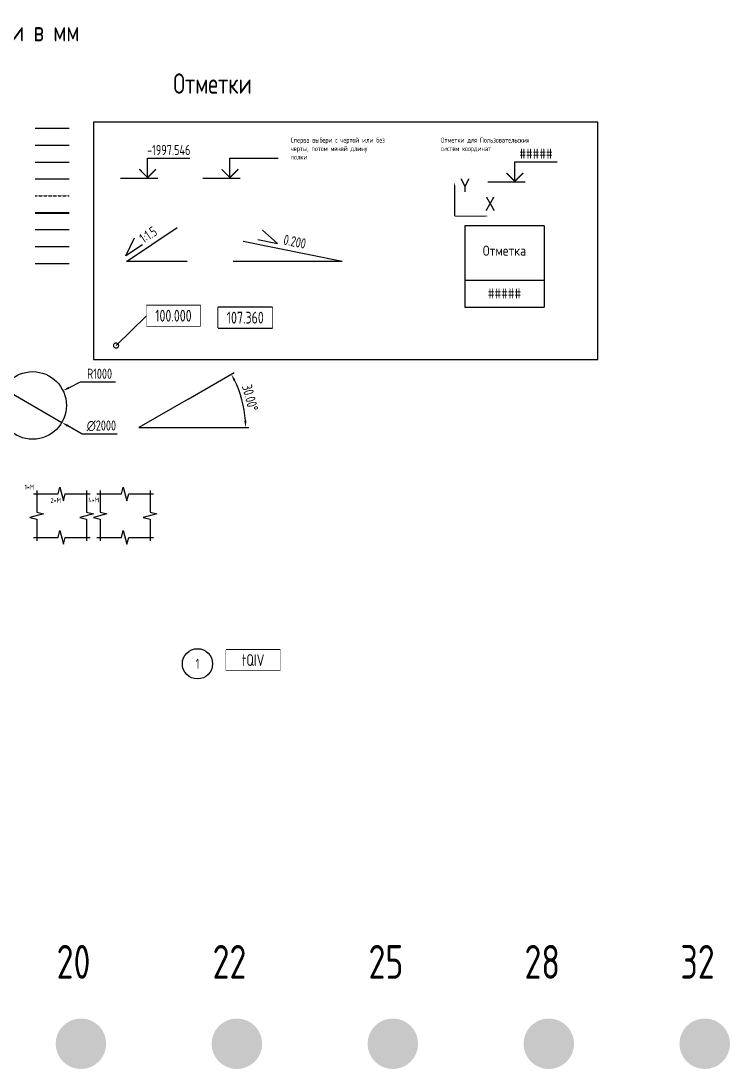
# Model space of a CAD drawing. Header units: millimetres. Extents: x -5073 to 1008956, y -2035460 to 62336.
# Drawn here: x 38206 to 59171, y -2023888 to -1992883 of the extents above; entities that cross this region are included whole.
import ezdxf
from ezdxf import colors
from ezdxf.entities.mleader import LeaderData, LeaderLine
from ezdxf.enums import TextEntityAlignment as Align
from ezdxf.math import Vec2, Vec3

# ---------------------------------------------------------------- set-up
doc = ezdxf.new("R2018")
doc.units = ezdxf.units.MM
doc.set_wipeout_variables(frame=1)
doc.linetypes.add('CENTER2', pattern=[28.575, 19.05, -3.175, 3.175, -3.175])
doc.linetypes.add('HIDDEN2', pattern=[4.7625, 3.175, -1.5875])
for name, color, linetype in [('ARM', 11, 'Continuous'), ('ARM_18A-III', 112, 'Continuous'), ('ARM_20A-III', 92, 'Continuous'), ('ARM_22A-III', 72, 'Continuous'), ('ARM_25A-III', 52, 'Continuous'), ('ARM_28A-III', 32, 'Continuous'), ('ARM_32A-III', 12, 'Continuous'), ('Concrete', 254, 'Continuous'), ('GRND', 46, 'Continuous'), ('Hatch', 8, 'Continuous'), ('Hidden', 6, 'HIDDEN2'), ('Osi', 3, 'CENTER2'), ('Size', 142, 'Continuous'), ('T_Border', 9, 'Continuous'), ('T_Thin', 151, 'Continuous'), ('Text', 7, 'Continuous'), ('Text_B', 11, 'Continuous'), ('Thin', 151, 'Continuous')]:
    doc.layers.add(name, color=color, linetype=linetype)
doc.layers.add('Contur', color=40, linetype='Continuous', lineweight=40)
doc.layers.add('Notes', color=1, linetype='Continuous', plot=False)
doc.styles.add('RS', font='romans.shx', dxfattribs={"width": 0.8})
doc.styles.add('RS0.7', font='romans.shx', dxfattribs={"width": 0.7})
doc.styles.get("Standard").update_dxf_attribs({"font": 'arial.ttf'})
doc.styles.add('TITLE', font='arial.ttf', dxfattribs={"width": 0.8})
doc.linetypes.add('GroundL', pattern='A,1.5,[150,ltypeshp.shx,S=1,R=135,X=0,Y=0],1,[150,ltypeshp.shx,S=1,R=135,X=0,Y=0],1,[150,ltypeshp.shx,S=1,R=135,X=0,Y=0],1.5', length=5)
doc.linetypes.add('GroundR', pattern='A,1.5,[150,ltypeshp.shx,S=1,R=-45,X=0,Y=0],1,[150,ltypeshp.shx,S=1,R=-45,X=0,Y=0],1,[150,ltypeshp.shx,S=1,R=-45,X=0,Y=0],1.5', length=5)
doc.dimstyles.new('LIN100$2', dxfattribs={"dimscale": 100, "dimtxt": 3, "dimasz": 2, "dimexe": 1, "dimexo": 0, "dimgap": 1, "dimtad": 1, "dimdec": 1, "dimrnd": 1, "dimzin": 9, "dimdsep": 46, "dimtxsty": 'RS0.7', "dimblk2": 'OBLIQUE', "dimcen": 2, "dimdle": 1, "dimclrd": 256, "dimclre": 256, "dimclrt": 7, "dimazin": 0, "dimtfac": 2.5, "dimtdec": 1, "dimtmove": 0, "dimatfit": 3, "dimfxl": 1, "dimtolj": 1, "dimtzin": 12, "dimlwd": -1, "dimlwe": -1, "dimarcsym": 0})
doc.dimstyles.new('LIN100$3', dxfattribs={"dimscale": 100, "dimtxt": 3, "dimasz": 2, "dimexe": 1, "dimexo": 0, "dimgap": 1, "dimtad": 1, "dimtih": 1, "dimtoh": 1, "dimdec": 1, "dimrnd": 1, "dimzin": 9, "dimdsep": 46, "dimtxsty": 'RS0.7', "dimblk2": 'OBLIQUE', "dimcen": 2, "dimdle": 1, "dimclrd": 256, "dimclre": 256, "dimclrt": 7, "dimazin": 2, "dimtfac": 2.5, "dimtdec": 1, "dimtmove": 0, "dimatfit": 3, "dimfxl": 1, "dimtolj": 1, "dimtzin": 12, "dimlwd": -1, "dimlwe": -1, "dimarcsym": 0})
doc.dimstyles.new('LIN100$4', dxfattribs={"dimscale": 100, "dimtxt": 3, "dimasz": 2, "dimexe": 1, "dimexo": 0, "dimgap": 1, "dimtad": 3, "dimtih": 1, "dimtoh": 1, "dimdec": 1, "dimrnd": 1, "dimzin": 9, "dimdsep": 46, "dimtxsty": 'RS0.7', "dimblk1": 'OBLIQUE', "dimsah": 1, "dimcen": 0, "dimdle": 1, "dimclrd": 256, "dimclre": 256, "dimclrt": 7, "dimazin": 2, "dimtfac": 2.5, "dimtdec": 1, "dimtofl": 0, "dimtmove": 0, "dimatfit": 3, "dimfxl": 1, "dimtolj": 1, "dimtzin": 12, "dimlwd": -1, "dimlwe": -1, "dimarcsym": 0})

# ---------------------------------------------------------------- blocks, each defined once
blk = doc.blocks.new('_отметка_в_плане')
at = {"color": 0, "transparency": 16777216}
blk.add_lwpolyline([(-8, -3), (8, -3), (8, 3), (-8, 3)], close=True, dxfattribs=at)
blk.add_wipeout([(-8, 3), (8, 3), (8, -3), (-8, -3)], dxfattribs=at)
at = {"layer": 'Text', "transparency": 16777216, "style": 'RS0.7', "width": 0.7}
blk.add_attdef('ОТМ_ПЛАН', text='', height=3.5, dxfattribs=at).set_placement((0, 0), align=Align.MIDDLE_CENTER)
blk = doc.blocks.new('_DotSmall')
at = {"color": 0, "const_width": 0.5}
blk.add_lwpolyline([(-0.0625, 0, 1), (0.0625, 0, 1)], format="xyb", close=True, dxfattribs=at)
blk = doc.blocks.new('*D46')
at = {"layer": 'Defpoints', "color": 0, "transparency": 16777216}
for p in [(37685, -2003756), (39415, -2004759)]:
    blk.add_point(p, dxfattribs=at)
at = {"layer": 'Size', "transparency": 16777216}
for p, q in [((37512, -2003655), (37339, -2003555)), ((37685, -2003756), (39415, -2004759)), ((40020, -2005111), (39588, -2004860)), ((41050, -2005111), (40020, -2005111))]:
    blk.add_line(p, q, dxfattribs=at)
for points in [[(37528, -2003626), (37495, -2003684), (37685, -2003756)], [(39604, -2004831), (39571, -2004889), (39415, -2004759)]]:
    blk.add_solid(points, dxfattribs=at)
at = {"layer": 'Size', "color": 7, "transparency": 16777216, "insert": (40585, -2004861), "char_height": 300, "attachment_point": 5, "style": 'RS0.7'}
blk.add_mtext('\\A1;∅2000', dxfattribs=at)
blk = doc.blocks.new('_Oblique')
at = {"color": 0, "lineweight": -2}
blk.add_line((-0.5, -0.5), (0.5, 0.5), dxfattribs=at)
blk = doc.blocks.new('*D44')
at = {"layer": 'Defpoints', "color": 0, "transparency": 16777216}
for p in [(39449, -2003819), (38550, -2004258)]:
    blk.add_point(p, dxfattribs=at)
at = {"layer": 'Size', "transparency": 16777216}
for p, q in [((39960, -2003570), (39628, -2003732)), ((41000, -2003570), (39960, -2003570))]:
    blk.add_line(p, q, dxfattribs=at)
blk.add_solid([(39614, -2003702), (39643, -2003762), (39449, -2003819)], dxfattribs=at)
at = {"layer": 'Size', "color": 7, "transparency": 16777216, "insert": (40530, -2003320), "char_height": 300, "attachment_point": 5, "style": 'RS0.7'}
blk.add_mtext('\\A1;R1000', dxfattribs=at)
blk = doc.blocks.new('*D47')
at = {"layer": 'Defpoints', "color": 0, "transparency": 16777216}
for p in [(43150, -2004070), (44800, -2004364), (41691, -2004912), (41691, -2004912), (43336, -2004912)]:
    blk.add_point(p, dxfattribs=at)
at = {"layer": 'Size', "transparency": 16777216}
for p, q in [((43150, -2004070), (44511, -2003284)), ((43336, -2004912), (44948, -2004912))]:
    blk.add_line(p, q, dxfattribs=at)
blk.add_arc((41691, -2004912), 3157, 3.6306, 26.3694, dxfattribs=at)
for points in [[(44490, -2003526), (44548, -2003495), (44425, -2003334)], [(44875, -2004711), (44808, -2004714), (44848, -2004912)]]:
    blk.add_solid(points, dxfattribs=at)
at = {"layer": 'Size', "color": 7, "transparency": 16777216, "insert": (44981, -2004031), "char_height": 300, "attachment_point": 5, "rotation": 285, "style": 'RS0.7'}
blk.add_mtext('\\A1;30.00°', dxfattribs=at)
blk = doc.blocks.new('*U48')
at = {"layer": 'Text'}
blk.add_lwpolyline([(-5.57, 1.46), (-11.52, 1.46), (-6.36, 4.43)], dxfattribs=at)
at = {"layer": 'Text', "style": 'RS0.7', "width": 0.7}
blk.add_attdef('УКЛОН', (-5.09, 1.46), '', height=3, dxfattribs=at)
blk = doc.blocks.new('Уклон')
at = {"layer": 'Text'}
blk.add_lwpolyline([(-5.95, 1.46), (0, 1.46), (-5.15, 4.43)], dxfattribs=at)
at = {"layer": 'Text', "style": 'RS0.7', "width": 0.7}
blk.add_attdef('УКЛОН', (1.56, 1.46), '', height=3, dxfattribs=at)
blk = doc.blocks.new('ИГЭ_форма')
blk.add_wipeout([(-1.45, 4.48), (-3.81, 2.77), (-4.71, 0), (-3.81, -2.77), (-1.45, -4.48), (1.45, -4.48), (3.81, -2.77), (4.71, 0), (3.81, 2.77), (1.45, 4.48)]).dxf.layer = 'Thin'
at = {"layer": 'Text_B'}
blk.add_circle((0, 0), 4.48, dxfattribs=at)
at = {"layer": 'Text', "style": 'RS0.7', "width": 0.7}
blk.add_attdef('ИГЭ_', text='', height=3, dxfattribs=at).set_placement((0, 0), align=Align.MIDDLE)
blk = doc.blocks.new('Локальная СК')
at = {"color": 114, "true_color": 0x139b48}
blk.add_lwpolyline([(0, 1000, 0, 130, 0), (0, 600, 30, 30, 0), (0, 0, 30, 30, 0)], format="xyseb", dxfattribs=at)
at = {"color": 242, "true_color": 0xcd2027}
blk.add_lwpolyline([(1000, 0, 0, 130, 0), (600, 0, 30, 30, 0), (0, 0, 30, 30, 0)], format="xyseb", dxfattribs=at)
at = {"color": 114, "true_color": 0x139b48, "style": 'TITLE', "width": 0.8}
blk.add_text('Y', height=400, dxfattribs=at).set_placement((155, 706))
at = {"color": 242, "true_color": 0xcd2027, "style": 'TITLE', "width": 0.8}
blk.add_text('X', height=400, dxfattribs=at).set_placement((900, 163))
blk = doc.blocks.new('*U42')
for p, q in [((8, 0), (8, 6)), ((8, 6), (20.48, 6)), ((11, 0), (0, 0))]:
    blk.add_line(p, q)
at = {"const_width": 0.4}
blk.add_lwpolyline([(5.53, 2.76), (8, 0.28), (10.47, 2.76)], dxfattribs=at)
at = {"layer": 'Text', "style": 'RS0.7', "width": 0.7}
blk.add_attdef('OTM', text='', height=3, dxfattribs=at).set_placement((14.24, 6.05), align=Align.BOTTOM_CENTER)
blk = doc.blocks.new('*U41')
for p, q in [((8, 0), (8, 6)), ((8, 6), (22.23, 6)), ((11, 0), (0, 0))]:
    blk.add_line(p, q)
at = {"const_width": 0.4}
blk.add_lwpolyline([(5.53, 2.76), (8, 0.28), (10.47, 2.76)], dxfattribs=at)
at = {"layer": 'Text', "lineweight": 30, "width": 0.7, "flags": 104}
for tag, p in [('OTM', (9.71, 9)), ('COMM', (15.11, 1.18))]:
    blk.add_attdef(tag, text='', height=3, dxfattribs=at).set_placement(p, align=Align.BOTTOM_CENTER)

msp = doc.modelspace()

# ---------------------------------------------------------------- hatches: boundary and pattern name
at = {"layer": 'ARM_20A-III'}
msp.add_hatch(color=256, dxfattribs=at).paths.add_polyline_path([(39232.03, -2023140.73, 1), (40727, -2023140.73, 1)])
at = {"layer": 'ARM_22A-III'}
msp.add_hatch(color=256, dxfattribs=at).paths.add_polyline_path([(43843.08, -2023140.73, 1), (45338.05, -2023140.73, 1)])
at = {"layer": 'ARM_25A-III'}
msp.add_hatch(color=256, dxfattribs=at).paths.add_polyline_path([(48454.14, -2023140.73, 1), (49949.1, -2023140.73, 1)])
at = {"layer": 'ARM_28A-III'}
msp.add_hatch(color=256, dxfattribs=at).paths.add_polyline_path([(53065.19, -2023140.73, 1), (54560.15, -2023140.73, 1)])
at = {"layer": 'ARM_32A-III'}
msp.add_hatch(color=256, dxfattribs=at).paths.add_polyline_path([(57676.24, -2023140.73, 1), (59171.2, -2023140.73, 1)])

# ---------------------------------------------------------------- linework, layer by layer
for q in [(44778.56, -1999410.07), (44478.47, -1999995.38)]:
    msp.add_line((47705.14, -1999995.38), q)
for points in [[(43124.74, -1999995.38), (41322.66, -1999995.38), (42822.66, -1998995.38)], [(43150.07, -2004069.84), (41690.73, -2004912.39), (43336.09, -2004912.39)]]:
    msp.add_lwpolyline(points)
msp.add_circle((38549.61, -2004257.57), 1000)
at = {"layer": 'ARM'}
msp.add_lwpolyline([(38629.75, -2000056.91), (39629.75, -2000056.91)], dxfattribs=at)
at = {"layer": 'Concrete'}
msp.add_lwpolyline([(38629.75, -1999056.91), (39629.75, -1999056.91)], dxfattribs=at)
at = {"layer": 'Contur'}
msp.add_lwpolyline([(38629.75, -1998556.91), (39629.75, -1998556.91)], dxfattribs=at)
at = {"layer": 'GRND', "linetype": 'GroundL'}
msp.add_lwpolyline([(38629.75, -1996056.91), (39629.75, -1996056.91)], dxfattribs=at)
at = {"layer": 'GRND', "linetype": 'GroundR'}
msp.add_lwpolyline([(38629.75, -1996556.91), (39629.75, -1996556.91)], dxfattribs=at)
at = {"layer": 'Hatch'}
msp.add_lwpolyline([(38629.75, -1999556.91), (39629.75, -1999556.91)], dxfattribs=at)
at = {"layer": 'Hidden'}
msp.add_lwpolyline([(38629.75, -1998056.91), (39629.75, -1998056.91)], dxfattribs=at)
at = {"layer": 'Notes'}
msp.add_lwpolyline([(38629.75, -1997556.91), (39629.75, -1997556.91)], dxfattribs=at)
at = {"layer": 'Osi'}
msp.add_lwpolyline([(38629.75, -1997056.91), (39629.75, -1997056.91)], dxfattribs=at)
at = {"layer": 'T_Border'}
for p, q in [((51332.99, -1998946.62), (51332.99, -2001346.62)), ((53671.6, -1998946.62), (51332.99, -1998946.62)), ((53671.6, -1998946.62), (53671.6, -2001346.62)), ((51332.99, -2000546.62), (53671.6, -2000546.62)), ((51332.99, -2001346.62), (53671.6, -2001346.62))]:
    msp.add_line(p, q, dxfattribs=at)
at = {"layer": 'Thin'}
for points in [[(38672.57, -2006776.38), (38672.57, -2007411.79), (38872.57, -2007465.38), (38472.57, -2007572.56), (38672.57, -2007626.15), (38672.57, -2008261.56)], [(38572.57, -2006876.38), (39302.81, -2006876.38), (39356.4, -2006676.38), (39463.58, -2007076.38), (39517.16, -2006876.38), (40247.4, -2006876.38)], [(40147.4, -2006776.38), (40147.4, -2007411.79), (40347.4, -2007465.38), (39947.4, -2007572.56), (40147.4, -2007626.15), (40147.4, -2008261.56)], [(40547.4, -2006776.38), (40547.4, -2007411.79), (40747.4, -2007465.38), (40347.4, -2007572.56), (40547.4, -2007626.15), (40547.4, -2008261.56)], [(40447.4, -2006876.38), (41177.63, -2006876.38), (41231.22, -2006676.38), (41338.4, -2007076.38), (41391.99, -2006876.38), (42122.22, -2006876.38)], [(42022.22, -2006776.38), (42022.22, -2007411.79), (42222.22, -2007465.38), (41822.22, -2007572.56), (42022.22, -2007626.15), (42022.22, -2008261.56)], [(38572.57, -2008161.56), (39302.81, -2008161.56), (39356.4, -2007961.56), (39463.58, -2008361.56), (39517.16, -2008161.56), (40247.4, -2008161.56)], [(40447.4, -2008161.56), (41177.63, -2008161.56), (41231.22, -2007961.56), (41338.4, -2008361.56), (41391.99, -2008161.56), (42122.22, -2008161.56)]]:
    msp.add_lwpolyline(points, dxfattribs=at)

# ---------------------------------------------------------------- block references
msp.add_blockref('Локальная СК', (51029.46, -1998653.7))
msp.add_blockref('Локальная СК', (51029.46, -1998653.7))
at = {"xscale": 100, "yscale": 100, "zscale": 100, "rotation": 348.6900675259797}
msp.add_blockref('Уклон', (45766.22, -1999607.6), dxfattribs=at).add_auto_attribs({'УКЛОН': '0.200'})
at = {"layer": 'ARM_18A-III', "xscale": 100, "yscale": 100, "zscale": 100}
msp.add_blockref('ИГЭ_форма', (43425.44, -2011900.87), dxfattribs=at).add_auto_attribs({'ИГЭ_': '1'})
at = {"layer": 'Contur'}
ref = msp.add_blockref('_отметка_в_плане', (44837.54, -2001660.29), dxfattribs=dict(at, xscale=100, yscale=100, zscale=100))
ref.add_attrib('ОТМ_ПЛАН', '107.360', dxfattribs={"layer": 'Text', "height": 350, "style": 'RS0.7', "width": 0.7}).set_placement((44837.54, -2001660.29), align=Align.MIDDLE_CENTER)
at = {"layer": 'T_Thin', "xscale": 100, "yscale": 100, "zscale": 100}
for p, values in [((41151.55, -1997545.62), {'OTM': '-1997.546'}), ((52009.17, -1997653.7), {'OTM': '#####'})]:
    msp.add_blockref('*U42', p, dxfattribs=at).add_auto_attribs(values)
at = {"layer": 'T_Thin'}
ref = msp.add_blockref('*U41', (43584.21, -1997545.62), dxfattribs=dict(at, xscale=100, yscale=100, zscale=100))
lines = msp.add_mtext('\\W0.7000;-1997.546', dxfattribs={"layer": 'Text', "insert": (45095.65, -1996845.62), "char_height": 2.5, "attachment_point": 1, "bg_fill": 3, "box_fill_scale": 1.05, "bg_fill_color": 256, "bg_fill_transparency": 0})
ref.add_attrib('OTM', '', (45095.65, -1996845.62), dxfattribs={"flags": 104}).embed_mtext(lines)
lines = msp.add_mtext('\\W0.7000;', dxfattribs={"layer": 'Text', "insert": (45095.65, -1997428.03), "char_height": 2.5, "attachment_point": 1, "bg_fill": 3, "box_fill_scale": 1.05, "bg_fill_color": 256, "bg_fill_transparency": 0})
ref.add_attrib('COMM', '', (45095.65, -1997428.03), dxfattribs={"flags": 104}).embed_mtext(lines)
at = {"layer": 'Thin', "xscale": 100, "yscale": 100, "zscale": 100, "rotation": 33.69006752597979}
msp.add_blockref('*U48', (42342.44, -1999315.53), dxfattribs=at).add_auto_attribs({'УКЛОН': '1:1.5'})
at = {"layer": 'Thin'}
ref = msp.add_blockref('_отметка_в_плане', (45072.77, -2011789.51), dxfattribs=dict(at, xscale=100, yscale=100, zscale=100))
ref.add_attrib('ОТМ_ПЛАН', 'tQIV', dxfattribs={"layer": 'Text', "height": 350, "style": 'RS0.7', "width": 0.7}).set_placement((45072.77, -2011789.51), align=Align.MIDDLE_CENTER)

# ---------------------------------------------------------------- texts
at = {"style": 'RS0.7', "width": 0.7}
msp.add_text('#####', height=300, dxfattribs=at).set_placement((52502.29, -2000946.62), align=Align.MIDDLE_CENTER)
at = {"layer": 'ARM_20A-III', "style": 'RS0.7', "width": 0.7}
msp.add_text('20', height=1000, dxfattribs=at).set_placement((39261.44, -2021217.36))
at = {"layer": 'ARM_22A-III', "style": 'RS0.7', "width": 0.7}
msp.add_text('22', height=1000, dxfattribs=at).set_placement((43872.49, -2021217.36))
at = {"layer": 'ARM_25A-III', "style": 'RS0.7', "width": 0.7}
msp.add_text('25', height=1000, dxfattribs=at).set_placement((48483.54, -2021217.36))
at = {"layer": 'ARM_28A-III', "style": 'RS0.7', "width": 0.7}
msp.add_text('28', height=1000, dxfattribs=at).set_placement((53094.59, -2021217.36))
at = {"layer": 'ARM_32A-III', "style": 'RS0.7', "width": 0.7}
msp.add_text('32', height=1000, dxfattribs=at).set_placement((57705.65, -2021217.36))
at = {"layer": 'Notes', "style": 'RS0.7', "width": 0.7}
for s, p in [('1*M', (38314.24, -2006747.31)), ('2*M', (39081.17, -2007140.14)), ('4*M', (40198.49, -2007129.29))]:
    msp.add_text(s, height=150, dxfattribs=at).set_placement(p)
at = {"layer": 'Notes', "char_height": 150, "attachment_point": 1, "style": 'RS0.7'}
for s, insert in [('Сперва выбери с чертой или без черты, потом меняй длину полки', (46183.01, -1996332.32)), ('Отметки для Пользовательских систем координат', (50623.96, -1996332.32))]:
    msp.add_mtext_dynamic_manual_height_columns(s, width=2546.2315, gutter_width=20, heights=[0], dxfattribs=dict(at, insert=insert))
at = {"layer": 'Text', "style": 'RS', "width": 0.8}
msp.add_text('Отметка', height=300, dxfattribs=at).set_placement((52502.29, -1999677.78), align=Align.MIDDLE)
at = {"layer": 'Text_B', "color": 3, "style": 'RS0.7', "width": 0.7}
msp.add_text('Масштаб 1:100, при отрисовки в мм', height=600, dxfattribs=at).set_placement((30079.73, -1993487.29))
at = {"layer": 'Text_B', "insert": (42711.52, -1994436.28), "char_height": 600, "attachment_point": 1, "style": 'RS0.7'}
msp.add_mtext('Отметки', dxfattribs=at)

# ---------------------------------------------------------------- dimensions: what is measured, and where the dimension line sits
at = {"layer": 'Size'}
dim = msp.add_radius_dim(center=(38549.61, -2004257.57), mpoint=(39448.53, -2003819.46), dimstyle='LIN100$4', dxfattribs=at)
dim.commit()
dim.dimension.update_dxf_attribs({"geometry": '*D44', "text_midpoint": (40530.28, -2003570.04), "dimtype": 164})
dim = msp.add_angular_dim_2l(base=(44799.57, -2004364.21), line1=((41690.73, -2004912.39), (43336.09, -2004912.39)), line2=((43150.07, -2004069.84), (41690.73, -2004912.39)), dimstyle='LIN100$2', dxfattribs=at)
dim.commit()
dim.dimension.update_dxf_attribs({"geometry": '*D47', "text_midpoint": (44981.45, -2004030.64)})
dim = msp.add_diameter_dim_2p(p1=(37684.68, -2003755.68), p2=(39414.54, -2004759.47), dimstyle='LIN100$3', dxfattribs=at)
dim.commit()
dim.dimension.update_dxf_attribs({"geometry": '*D46', "text_midpoint": (40584.99, -2004860.79)})

# ---------------------------------------------------------------- leaders
at = {"layer": 'Text'}
ml = msp.add_multileader_block('Standard', dxfattribs=at)
ml.set_content('_отметка_в_плане', color=256, scale=100)
ml.set_attribute('ОТМ_ПЛАН', '100.000', width=0)
ml.set_leader_properties(color=256, linetype='ByLayer', lineweight=-1)
ml.set_arrow_properties(name='DOTSMALL')
ml.build(insert=Vec2(0, 0))
ml.multileader.update_dxf_attribs({"has_dogleg": 0, "text_right_attachment_type": 6, "dogleg_length": 0, "arrow_head_size": 300})
ctx = ml.context
ctx.base_point, ctx.arrow_head_size, ctx.plane_origin = Vec3(41913.68, -2001602.43), 300, Vec3(26751.62, -2031909.92)
ctx.right_attachment = 6
notes = []
notes.append((ctx, [(0, (1, 1, 0), (41913.68, -2001602.43), (1, 0), 0, [(0, [(41017.4, -2002485.79)], 0, [])])]))
ctx.block.insert = Vec3(42713.68, -2001602.43)
for ctx, leaders in notes:
    for number, flags, end, landing, length, lines in leaders:
        leader = LeaderData()
        leader.index, (leader.has_last_leader_line, leader.has_dogleg_vector, leader.attachment_direction) = number, flags
        leader.last_leader_point, leader.dogleg_vector, leader.dogleg_length = Vec3(end), Vec3(landing), length
        for number, points, colour, breaks in lines:
            line = LeaderLine()
            line.index, line.vertices, line.color, line.breaks = number, Vec3.list(points), colors.encode_raw_color(colour), breaks
            leader.lines.append(line)
        ctx.leaders.append(leader)

# ---------------------------------------------------------------- next in the draw order: linework, layer by layer
msp.add_lwpolyline([(55264.56, -1995881.81), (40345.88, -1995881.81), (40345.88, -2002899.15), (55264.56, -2002899.15)], close=True)

doc.saveas('drawing.dxf')
